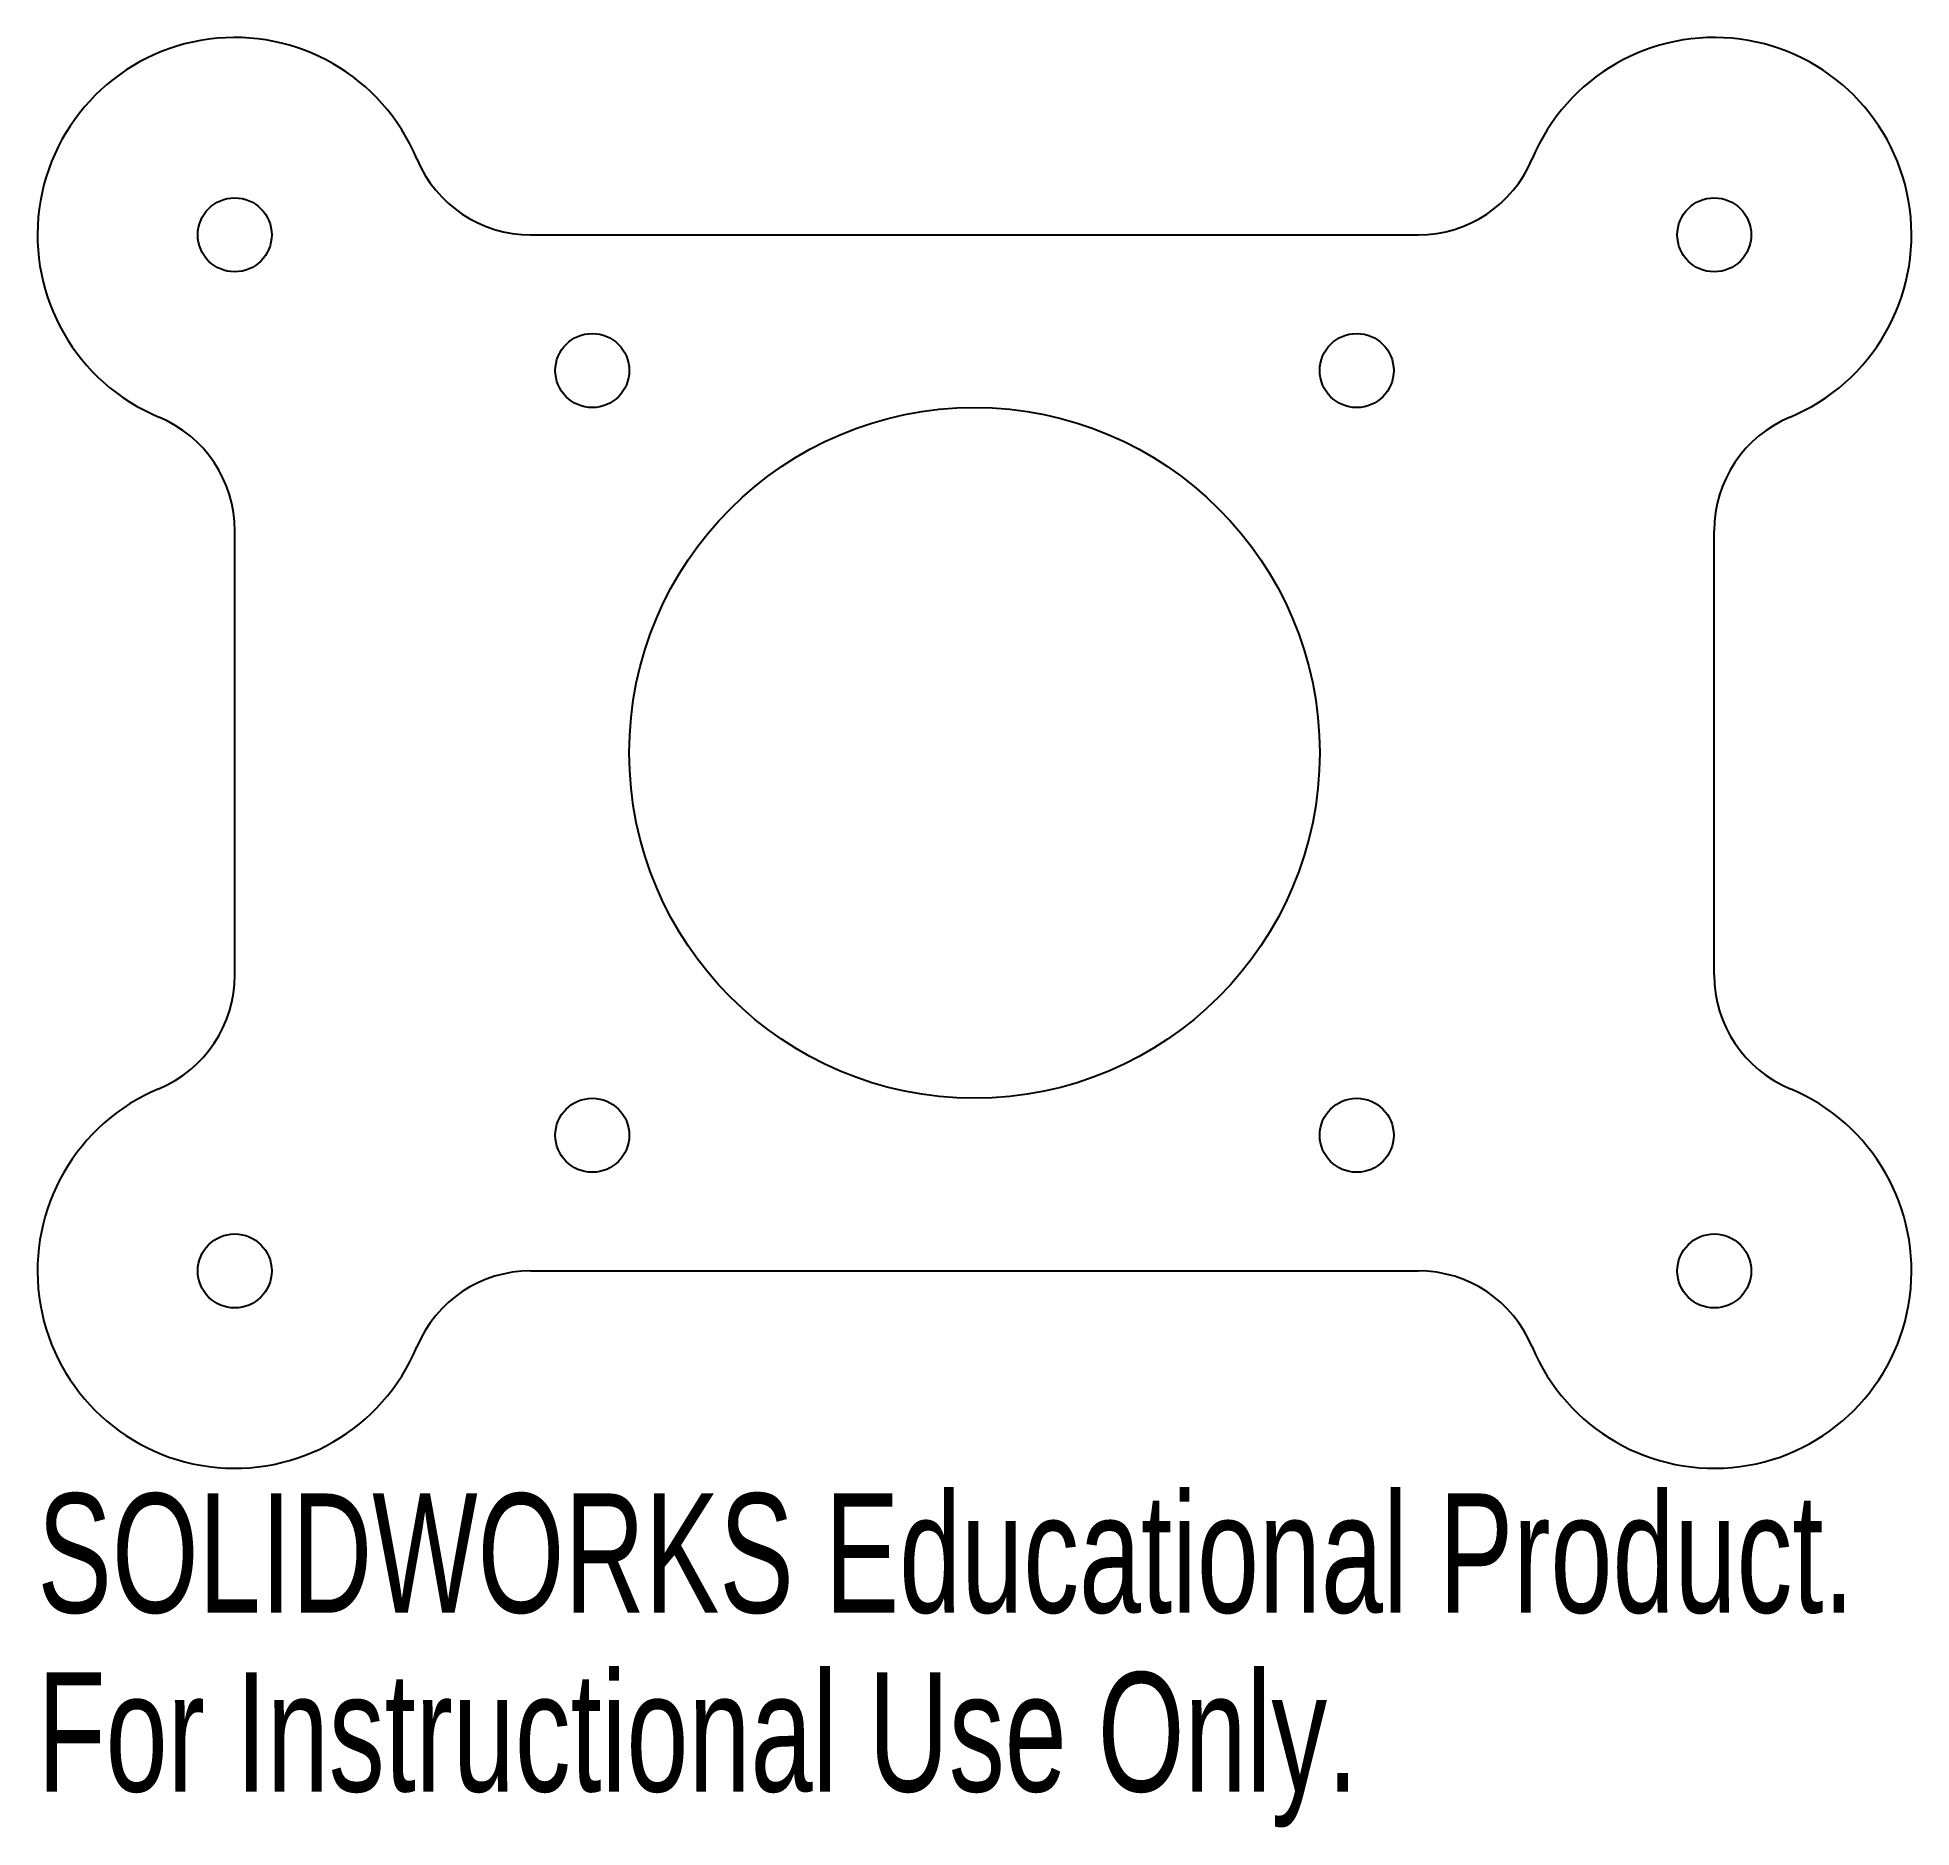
# Model space of a CAD drawing. Header units: millimetres. Extents: x -38 to 38, y -43.6 to 29.
import ezdxf

# ---------------------------------------------------------------- set-up
doc = ezdxf.new("R2010")
doc.units = ezdxf.units.MM
doc.styles.add('SLDTEXTSTYLE0', font='TXT', dxfattribs={"width": 0.7})

msp = doc.modelspace()

# ---------------------------------------------------------------- linework, layer by layer
at = {"color": 7, "linetype": 'Continuous', "lineweight": 25}
for p, q in [((-18, 21), (18, 21)), ((-30, -9), (-30, 9)), ((30, -9), (30, 9)), ((-18, -21), (18, -21))]:
    msp.add_line(p, q, dxfattribs=at)
for centre, radius in [((-30, 21), 1.5), ((30, 21), 1.5), ((-15.5, 15.5), 1.5), ((15.5, 15.5), 1.5), ((0, 0), 14), ((-15.5, -15.5), 1.5), ((15.5, -15.5), 1.5), ((-30, -21), 1.5), ((30, -21), 1.5)]:
    msp.add_circle(centre, radius, dxfattribs=at)
for centre, radius, start, end in [((-30, 21), 8, 22.61986, 247.38014), ((30, 21), 8, 292.61986, 157.38014), ((-18, 26), 5, 202.61986, 270), ((18, 26), 5, 270, 337.38014), ((-35, 9), 5, 0, 67.38014), ((35, 9), 5, 112.61986, 180), ((-35, -9), 5, 292.61986, 0), ((35, -9), 5, 180, 247.38014), ((-30, -21), 8, 112.61986, 337.38014), ((30, -21), 8, 202.61986, 67.38014), ((-18, -26), 5, 90, 157.38014), ((18, -26), 5, 22.61986, 90)]:
    msp.add_arc(centre, radius, start, end, dxfattribs=at)

# ---------------------------------------------------------------- texts
at = {"color": 7, "linetype": 'Continuous', "char_height": 4.83362, "attachment_point": 1, "style": 'SLDTEXTSTYLE0'}
for s, insert in [('SOLIDWORKS Educational Product.', (-38, -30.02)), ('For Instructional Use Only.', (-38, -37.27))]:
    msp.add_mtext(s, dxfattribs=dict(at, insert=insert))

doc.saveas('drawing.dxf')
